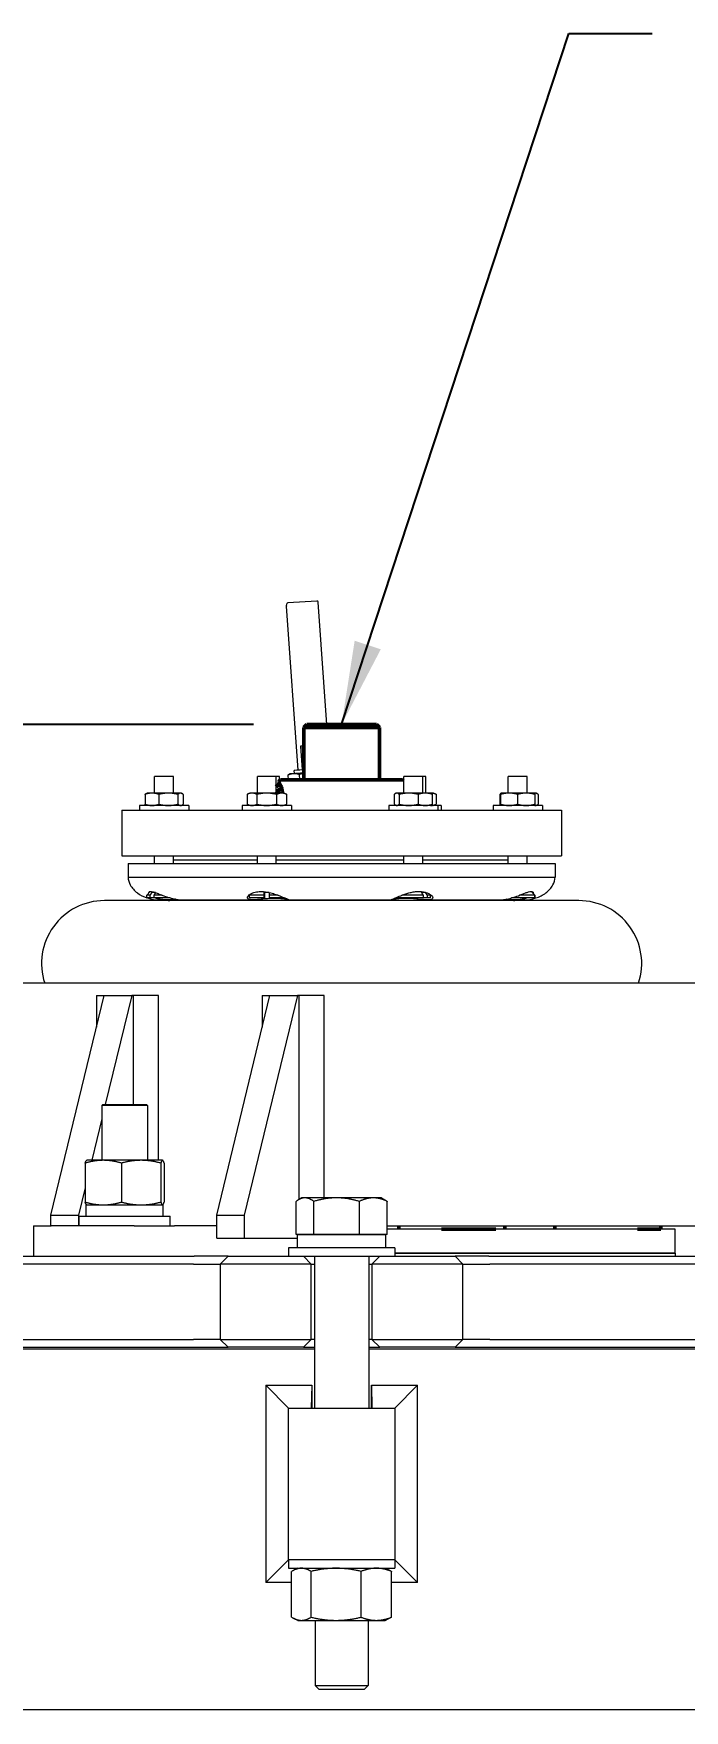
# Model space of a CAD drawing. Header units: inches. Extents: x 17 to 469, y 7 to 301.
# Drawn here: x 354.97 to 365.7, y 116.49 to 144.13 of the extents above; entities that cross this region are included whole.
import ezdxf

# ---------------------------------------------------------------- set-up
doc = ezdxf.new("R2010")
doc.units = ezdxf.units.IN
doc.header["$LTSCALE"] = 14
doc.header["$MEASUREMENT"] = 0
for name, color, linetype, lineweight in [('Dimension (ANSI)', 7, 'Continuous', 25), ('Symbol', 7, 'Continuous', 25), ('Visible (ANSI)', 7, 'Continuous', 50)]:
    doc.layers.add(name, color=color, linetype=linetype, lineweight=lineweight)
doc.styles.add('MEMCOR Medium', font='arial.ttf')
doc.styles.add('Standard D-E', font='arial.ttf')
doc.dimstyles.new('Default (ANSI)', dxfattribs={"dimscale": 14, "dimtxt": 0.15, "dimasz": 0.098425, "dimexe": 0.125, "dimexo": 0.0625, "dimgap": 0.031496, "dimtad": 0, "dimtih": 1, "dimtoh": 1, "dimdec": 4, "dimrnd": 1e-08, "dimzin": 3, "dimdsep": 46, "dimlunit": 5, "dimtxsty": 'MEMCOR Medium', "dimcen": 0.09, "dimdle": 0.393701, "dimclrd": 256, "dimclre": 256, "dimclrt": 256, "dimadec": 0, "dimazin": 1, "dimtfac": 0.8, "dimtofl": 0, "dimtmove": 0, "dimatfit": 3, "dimfxl": 1, "dimfrac": 1, "dimtolj": 1, "dimtzin": 4, "dimlwd": -1, "dimlwe": -1, "dimarcsym": 0})
doc.dimstyles.new('Default D-E$7', dxfattribs={"dimscale": 14, "dimtxt": 0.15, "dimasz": 0.098425, "dimexe": 0.125, "dimexo": 0.0625, "dimgap": 0.031496, "dimtad": 0, "dimtih": 1, "dimtoh": 1, "dimrnd": 1e-08, "dimzin": 4, "dimdsep": 46, "dimtxsty": 'Standard D-E', "dimcen": 0.09, "dimdle": 0.393701, "dimclrd": 256, "dimclre": 256, "dimclrt": 256, "dimadec": 0, "dimazin": 1, "dimtfac": 1, "dimtofl": 0, "dimtmove": 0, "dimatfit": 3, "dimfxl": 1, "dimtolj": 1, "dimtzin": 4, "dimlwd": -1, "dimlwe": -1, "dimarcsym": 0})

# ---------------------------------------------------------------- blocks, each defined once
blk = doc.blocks.new('*D28')
at = {"layer": 'Defpoints', "color": 0, "transparency": 16777216}
for p in [(299.754, 132.744), (359.476, 132.744), (339.816, 40.229)]:
    blk.add_point(p, dxfattribs=at)
at = {"layer": 'Dimension (ANSI)', "transparency": 16777216}
for p, q in [((358.601, 132.744), (298.004, 132.744)), ((299.754, 131.366), (299.754, 93.646)), ((299.754, 41.607), (299.754, 79.328)), ((338.941, 40.229), (298.004, 40.229))]:
    blk.add_line(p, q, dxfattribs=at)
for points in [[(299.524, 131.366), (299.983, 131.366), (299.754, 132.744)], [(299.524, 41.607), (299.983, 41.607), (299.754, 40.229)]]:
    blk.add_solid(points, dxfattribs=at)
at = {"layer": 'Dimension (ANSI)', "transparency": 16777216, "char_height": 2.1, "attachment_point": 5, "style": 'MEMCOR Medium'}
for s, insert in [('\\A1; \\fArial|b0|i0;\\H2.1000;92{\\H0.8x;\\S1#2;} in', (299.754, 88.633)), ('\\A1;[2349.9 mm]{\\P\\fArial|b0|i0;\\H2.1000;SHIPPING HEIGHT\\P\\fArial|b0|i0;\\H2.1000;REF.}', (299.754, 81.474))]:
    blk.add_mtext(s, dxfattribs=dict(at, insert=insert))

msp = doc.modelspace()

# ---------------------------------------------------------------- linework, layer by layer
at = {"layer": 'Visible (ANSI)', "linetype": 'Continuous', "lineweight": 18}
for p, q in [((359.333743, 131.991649), (359.141896, 134.695607)), ((359.142076, 134.700194), (359.146624, 134.730395)), ((359.64197, 134.778572), (359.165938, 134.748123)), ((359.807085, 132.744368), (359.664131, 134.759212)), ((359.399215, 132.390382), (359.375494, 132.388556)), ((359.375494, 132.388556), (359.400622, 131.995975)), ((359.425631, 132.392072), (359.399215, 132.390382)), ((359.399215, 132.390382), (359.424363, 131.997506)), ((357.281616, 131.884368), (356.969116, 131.884368)), ((356.969116, 131.612369), (356.969116, 131.884368)), ((357.281616, 131.612369), (357.281616, 131.884368)), ((358.974125, 131.884368), (358.661625, 131.884368)), ((358.661625, 131.612369), (358.661625, 131.884368)), ((358.974125, 131.612369), (358.974125, 131.884368)), ((359.024998, 131.884368), (358.974125, 131.884368)), ((359.024998, 131.820157), (359.024998, 131.884368)), ((359.164297, 131.907616), (359.169306, 131.829369)), ((359.201733, 131.928854), (359.177211, 131.91545)), ((359.274609, 131.933662), (359.269479, 131.987411)), ((359.348388, 131.919602), (359.354164, 131.829369)), ((361.388765, 131.884368), (361.076265, 131.884368)), ((361.076265, 131.612369), (361.076265, 131.884368)), ((361.388765, 131.612369), (361.388765, 131.884368)), ((361.439638, 131.884368), (361.388765, 131.884368)), ((361.439638, 131.612369), (361.439638, 131.884368)), ((363.111074, 131.884368), (362.798574, 131.884368)), ((362.798574, 131.612369), (362.798574, 131.884368)), ((363.111074, 131.612369), (363.111074, 131.884368)), ((356.810672, 131.592062), (356.810672, 131.429676)), ((356.843866, 131.612369), (356.833242, 131.607414)), ((356.924586, 131.612369), (356.843866, 131.612369)), ((357.195848, 131.612369), (356.924586, 131.612369)), ((357.038501, 131.592062), (357.038501, 131.429676)), ((357.396628, 131.612369), (357.195848, 131.612369)), ((357.353196, 131.592062), (357.353196, 131.429676)), ((357.406866, 131.612369), (357.396628, 131.612369)), ((357.406866, 131.612369), (357.417491, 131.607414)), ((357.440061, 131.592062), (357.440061, 131.429676)), ((358.492839, 131.592062), (358.492839, 131.429676)), ((358.536375, 131.612369), (358.494444, 131.592816)), ((358.57287, 131.612369), (358.536375, 131.612369)), ((358.815418, 131.612369), (358.57287, 131.612369)), ((358.6529, 131.592062), (358.6529, 131.429676)), ((359.060423, 131.612369), (358.815418, 131.612369)), ((358.977936, 131.592062), (358.977936, 131.429676)), ((359.099375, 131.612369), (359.060423, 131.612369)), ((359.099375, 131.612369), (359.141306, 131.592816)), ((359.142911, 131.592062), (359.142911, 131.429676)), ((360.919289, 131.592062), (360.919289, 131.429676)), ((360.951015, 131.612369), (360.941754, 131.60805)), ((360.959982, 131.612369), (360.951015, 131.612369)), ((361.157288, 131.612369), (360.959982, 131.612369)), ((361.000674, 131.592062), (361.000674, 131.429676)), ((361.429821, 131.612369), (361.157288, 131.612369)), ((361.313901, 131.592062), (361.313901, 131.429676)), ((361.514015, 131.612369), (361.429821, 131.612369)), ((361.514015, 131.612369), (361.523277, 131.60805)), ((361.525937, 131.612369), (361.514015, 131.612369)), ((361.564888, 131.612369), (361.525937, 131.612369)), ((361.545742, 131.592062), (361.545742, 131.429676)), ((361.564888, 131.612369), (361.606819, 131.592816)), ((361.608424, 131.592062), (361.608424, 131.429676)), ((362.661202, 131.592062), (362.661202, 131.429676)), ((362.671917, 131.592062), (362.671917, 131.429676)), ((362.673324, 131.612369), (362.673314, 131.612364)), ((362.811952, 131.612369), (362.673324, 131.612369)), ((363.093442, 131.612369), (362.811952, 131.612369)), ((362.951988, 131.592062), (362.951988, 131.429676)), ((363.236314, 131.612369), (363.093442, 131.612369)), ((363.234895, 131.592062), (363.234895, 131.429676)), ((363.236324, 131.612369), (363.236314, 131.612369)), ((363.236324, 131.612369), (363.236335, 131.612364)), ((363.247159, 131.612369), (363.236324, 131.612369)), ((363.237732, 131.592062), (363.237732, 131.429676)), ((363.257397, 131.612369), (363.247159, 131.612369)), ((363.257397, 131.612369), (363.268021, 131.607414)), ((363.290591, 131.592062), (363.290591, 131.429676)), ((356.425631, 131.329369), (363.675631, 131.329369)), ((356.425631, 131.329369), (356.425631, 130.579369)), ((357.531366, 131.409369), (356.719366, 131.409369)), ((356.719366, 131.409369), (356.719366, 131.329369)), ((356.843866, 131.409369), (356.833242, 131.414323)), ((357.406866, 131.409369), (357.417491, 131.414323)), ((357.531366, 131.409369), (357.531366, 131.329369)), ((359.223875, 131.409369), (358.411875, 131.409369)), ((358.411875, 131.409369), (358.411875, 131.329369)), ((358.536375, 131.409369), (358.494444, 131.428921)), ((359.099375, 131.409369), (359.141306, 131.428921)), ((359.223875, 131.409369), (359.223875, 131.329369)), ((361.638515, 131.409369), (360.826515, 131.409369)), ((360.826515, 131.409369), (360.826515, 131.329369)), ((360.951015, 131.409369), (360.941754, 131.413687)), ((361.514015, 131.409369), (361.523277, 131.413687)), ((361.564888, 131.409369), (361.606819, 131.428921)), ((361.638515, 131.409369), (361.638515, 131.329369)), ((361.689388, 131.409369), (361.638515, 131.409369)), ((361.689388, 131.409369), (361.689388, 131.329369)), ((363.360824, 131.409369), (362.548824, 131.409369)), ((362.548824, 131.409369), (362.548824, 131.329369)), ((362.673324, 131.409369), (362.673314, 131.409374)), ((363.236324, 131.409369), (363.236335, 131.409374)), ((363.257397, 131.409369), (363.268021, 131.414323)), ((363.360824, 131.409369), (363.360824, 131.329369)), ((363.675631, 131.329369), (363.675631, 130.579369)), ((356.425631, 130.579369), (363.675631, 130.579369)), ((356.530631, 130.454368), (363.570631, 130.454368)), ((356.530631, 130.454368), (356.530631, 130.226171)), ((356.969116, 130.454368), (356.969116, 130.579369)), ((357.281616, 130.454368), (357.281616, 130.579369)), ((357.281616, 130.51519), (358.661625, 130.51519)), ((358.661625, 130.454368), (358.661625, 130.579369)), ((358.974125, 130.454368), (358.974125, 130.579369)), ((358.974125, 130.51519), (361.076265, 130.51519)), ((361.076265, 130.454368), (361.076265, 130.579369)), ((361.388765, 130.454368), (361.388765, 130.579369)), ((361.388765, 130.51519), (362.798574, 130.51519)), ((362.798574, 130.454368), (362.798574, 130.579369)), ((363.111074, 130.454368), (363.111074, 130.579369)), ((363.570631, 130.454368), (363.570631, 130.226171)), ((356.530631, 130.226171), (363.570631, 130.226171)), ((356.896578, 129.991923), (356.841366, 129.928409)), ((356.895592, 129.928409), (356.841366, 129.928409)), ((356.841366, 129.884368), (356.841366, 129.928409)), ((356.895592, 129.884368), (356.895592, 129.928409)), ((356.980471, 129.972368), (356.923199, 129.972368)), ((356.954469, 129.928409), (356.954469, 129.884368)), ((357.094201, 129.928409), (356.954469, 129.928409)), ((358.553345, 129.950807), (358.533875, 129.928409)), ((358.773425, 129.928409), (358.533875, 129.928409)), ((358.533875, 129.884368), (358.533875, 129.928409)), ((358.773425, 129.884368), (358.773425, 129.928409)), ((358.85776, 129.972368), (358.773763, 129.972368)), ((358.778327, 129.928409), (358.778327, 129.884368)), ((358.857422, 129.928409), (358.857422, 129.884368)), ((359.004685, 129.928409), (358.857422, 129.928409)), ((359.101875, 129.884368), (359.101875, 129.889768)), ((360.948515, 129.884368), (360.948515, 129.890987)), ((361.399428, 129.928409), (361.041704, 129.928409)), ((361.432212, 129.972368), (361.372299, 129.972368)), ((361.399428, 129.884368), (361.399428, 129.928409)), ((361.459341, 129.928409), (361.459341, 129.884368)), ((361.516515, 129.928409), (361.459341, 129.928409)), ((361.498542, 129.949085), (361.516515, 129.928409)), ((361.516515, 129.884368), (361.516515, 129.928409)), ((363.235324, 129.928409), (362.980831, 129.928409)), ((363.183721, 129.991797), (363.200611, 129.972368)), ((363.200611, 129.972368), (363.19662, 129.972368)), ((363.235324, 129.884368), (363.235324, 129.928409)), ((363.236057, 129.928409), (363.236057, 129.884368)), ((363.960631, 129.841001), (356.140631, 129.841001)), ((356.895592, 129.884368), (356.841366, 129.884368)), ((356.954469, 129.884368), (356.895592, 129.884368)), ((357.225561, 129.884368), (356.954469, 129.884368)), ((357.055431, 129.854368), (357.170833, 129.854368)), ((357.170833, 129.854368), (357.185642, 129.854368)), ((357.407097, 129.854368), (358.596537, 129.854368)), ((358.773425, 129.884368), (358.533875, 129.884368)), ((358.778327, 129.884368), (358.773425, 129.884368)), ((359.101875, 129.884368), (358.857422, 129.884368)), ((359.177099, 129.854368), (360.87403, 129.854368)), ((361.399428, 129.884368), (360.948515, 129.884368)), ((361.459341, 129.884368), (361.399428, 129.884368)), ((361.458804, 129.854368), (362.669187, 129.854368)), ((361.516515, 129.884368), (361.459341, 129.884368)), ((363.235324, 129.884368), (362.849061, 129.884368)), ((362.915621, 129.854368), (363.045831, 129.854368)), ((363.236057, 129.884368), (363.235324, 129.884368)), ((372.356837, 128.479368), (353.517066, 128.479368)), ((355.260039, 124.659368), (356.136831, 128.279368)), ((356.009471, 128.279368), (356.136831, 128.279368)), ((356.009471, 128.279368), (356.009471, 127.753538)), ((356.136831, 128.279368), (356.592064, 128.279368)), ((356.592064, 128.279368), (356.15609, 126.479368)), ((356.619981, 128.279368), (356.592064, 128.279368)), ((357.033746, 128.279368), (356.619981, 128.279368)), ((356.619981, 126.479368), (356.619981, 128.279368)), ((357.033746, 125.561368), (357.033746, 128.279368)), ((357.99144, 124.659368), (358.868232, 128.279368)), ((359.323466, 128.279368), (358.446674, 124.659368)), ((358.740872, 128.279368), (358.868232, 128.279368)), ((358.740872, 128.279368), (358.740872, 127.753538)), ((358.868232, 128.279368), (359.323466, 128.279368)), ((359.351383, 128.279368), (359.323466, 128.279368)), ((359.765148, 128.279368), (359.351383, 128.279368)), ((359.351383, 124.918027), (359.351383, 128.279368)), ((359.765148, 124.942997), (359.765148, 128.279368)), ((356.112356, 126.479368), (356.099856, 126.466868)), ((356.849856, 126.466868), (356.099856, 126.466868)), ((356.099856, 126.466868), (356.099856, 125.561368)), ((356.112356, 126.479368), (356.837356, 126.479368)), ((356.837356, 126.479368), (356.849856, 126.466868)), ((356.849856, 126.466868), (356.849856, 125.561368)), ((356.099856, 126.247193), (355.933744, 125.561368)), ((355.824493, 125.516282), (355.824493, 124.872454)), ((355.849856, 125.561368), (355.848081, 125.560541)), ((356.122542, 125.561368), (355.849856, 125.561368)), ((356.745772, 125.561368), (356.122542, 125.561368)), ((356.420591, 125.516282), (356.420591, 124.872454)), ((357.098086, 125.561368), (356.745772, 125.561368)), ((357.070954, 125.516282), (357.070954, 124.872454)), ((357.099856, 125.561368), (357.098086, 125.561368)), ((357.099856, 125.561368), (357.10163, 125.560541)), ((357.125219, 125.516282), (357.125219, 124.872454)), ((355.824493, 125.110305), (355.715272, 124.659368)), ((359.394631, 124.942997), (359.339483, 124.911157)), ((359.445503, 124.942997), (359.394631, 124.942997)), ((359.967423, 124.942997), (359.445503, 124.942997)), ((360.572551, 124.942997), (359.967423, 124.942997)), ((360.706631, 124.942997), (360.572551, 124.942997)), ((360.706631, 124.942997), (360.76178, 124.911157)), ((355.260039, 124.659368), (355.715272, 124.659368)), ((355.260039, 124.479368), (355.260039, 124.659368)), ((355.715272, 124.659368), (355.715272, 124.479368)), ((355.724856, 124.639368), (357.224856, 124.639368)), ((355.724856, 124.479368), (355.724856, 124.639368)), ((355.842356, 124.827368), (357.107356, 124.827368)), ((355.842356, 124.639368), (355.842356, 124.827368)), ((355.849856, 124.827368), (355.848081, 124.828195)), ((357.099856, 124.827368), (357.10163, 124.828195)), ((357.107356, 124.639368), (357.107356, 124.827368)), ((357.224856, 124.479368), (357.224856, 124.639368)), ((357.99144, 124.659368), (358.446674, 124.659368)), ((357.99144, 124.279368), (357.99144, 124.659368)), ((358.446674, 124.659368), (358.446674, 124.279368)), ((359.299266, 124.338997), (359.299266, 124.884405)), ((359.59174, 124.338997), (359.59174, 124.884405)), ((360.343106, 124.338997), (360.343106, 124.884405)), ((360.801997, 124.338997), (360.801997, 124.884405)), ((354.972587, 124.479368), (355.265797, 124.479368)), ((354.972587, 124.479368), (354.972587, 123.979368)), ((356.631498, 124.479368), (355.265797, 124.479368)), ((356.631498, 124.479368), (357.293522, 124.479368)), ((357.99144, 124.479368), (357.293522, 124.479368)), ((360.801997, 124.479368), (369.310456, 124.479368)), ((361.699588, 124.429368), (360.801997, 124.429368)), ((364.926805, 124.429368), (362.594828, 124.429368)), ((365.550631, 124.429368), (365.314059, 124.429368)), ((365.550631, 124.029368), (365.550631, 124.429368)), ((357.99144, 124.279368), (358.446674, 124.279368)), ((358.446674, 124.279368), (359.321131, 124.279368)), ((360.925631, 124.119993), (359.175631, 124.119993)), ((359.175631, 124.119993), (359.175631, 123.979368)), ((359.445503, 124.338997), (359.299266, 124.338997)), ((359.321131, 124.338993), (360.780131, 124.338993)), ((359.321131, 124.119993), (359.321131, 124.338993)), ((359.348126, 124.338993), (359.348127, 124.338997)), ((359.394631, 124.338997), (359.394631, 124.338993)), ((359.59174, 124.338997), (359.445503, 124.338997)), ((359.967423, 124.338997), (359.59174, 124.338997)), ((360.343106, 124.338997), (359.967423, 124.338997)), ((360.572551, 124.338997), (360.343106, 124.338997)), ((360.801997, 124.338997), (360.572551, 124.338997)), ((360.706631, 124.338997), (360.706631, 124.338993)), ((360.780131, 124.119993), (360.780131, 124.338993)), ((360.925631, 124.119993), (360.925631, 123.979368)), ((357.60745, 123.849368), (352.983788, 123.849368)), ((353.026518, 123.979368), (357.622222, 123.979368)), ((357.60745, 123.849368), (358.050631, 123.849368)), ((358.180631, 123.979368), (357.622222, 123.979368)), ((358.050631, 123.849368), (358.180631, 123.979368)), ((358.050631, 123.849368), (358.050631, 122.609368)), ((359.006906, 123.849368), (358.050631, 123.849368)), ((358.180631, 123.979368), (359.01259, 123.979368)), ((359.292693, 123.849368), (359.006906, 123.849368)), ((359.01259, 123.979368), (359.296821, 123.979368)), ((359.550631, 123.849368), (359.292693, 123.849368)), ((359.296821, 123.979368), (359.420631, 123.979368)), ((359.550631, 123.849368), (359.420631, 123.979368)), ((359.420631, 123.979368), (360.680631, 123.979368)), ((359.550631, 123.849368), (359.603131, 123.849368)), ((359.550631, 122.609368), (359.550631, 123.849368)), ((359.603131, 123.979368), (359.603131, 121.479368)), ((360.498131, 123.979368), (360.498131, 121.479368)), ((360.498131, 123.849368), (360.550631, 123.849368)), ((360.550631, 123.849368), (360.680631, 123.979368)), ((360.550631, 123.849368), (360.550631, 122.609368)), ((360.80857, 123.849368), (360.550631, 123.849368)), ((360.680631, 123.979368), (360.804442, 123.979368)), ((360.804442, 123.979368), (361.088673, 123.979368)), ((361.094357, 123.849368), (360.80857, 123.849368)), ((365.550631, 124.029368), (360.925631, 124.029368)), ((360.925631, 124.029368), (365.550631, 124.029368)), ((361.088673, 123.979368), (361.920631, 123.979368)), ((362.050631, 123.849368), (361.094357, 123.849368)), ((362.479041, 123.979368), (361.920631, 123.979368)), ((362.050631, 123.849368), (361.920631, 123.979368)), ((362.050631, 122.609368), (362.050631, 123.849368)), ((362.050631, 123.849368), (362.493813, 123.849368)), ((362.479041, 123.979368), (367.074745, 123.979368)), ((367.117475, 123.849368), (362.493813, 123.849368)), ((365.550631, 124.029368), (365.550631, 123.979368)), ((359.603131, 122.448118), (350.519662, 122.448118)), ((352.681076, 122.479368), (357.941968, 122.479368)), ((352.983788, 122.609368), (357.60745, 122.609368)), ((358.050631, 122.609368), (357.60745, 122.609368)), ((357.941968, 122.479368), (358.180631, 122.479368)), ((358.050631, 122.609368), (359.006906, 122.609368)), ((358.050631, 122.609368), (358.180631, 122.479368)), ((359.01259, 122.479368), (358.180631, 122.479368)), ((359.006906, 122.609368), (359.292693, 122.609368)), ((359.296821, 122.479368), (359.01259, 122.479368)), ((359.292693, 122.609368), (359.550631, 122.609368)), ((359.420631, 122.479368), (359.296821, 122.479368)), ((359.550631, 122.609368), (359.420631, 122.479368)), ((359.420631, 122.479368), (359.603131, 122.479368)), ((359.603131, 122.609368), (359.550631, 122.609368)), ((360.550631, 122.609368), (360.498131, 122.609368)), ((360.498131, 122.479368), (360.680631, 122.479368)), ((369.5816, 122.448118), (360.498131, 122.448118)), ((360.550631, 122.609368), (360.80857, 122.609368)), ((360.550631, 122.609368), (360.680631, 122.479368)), ((360.804442, 122.479368), (360.680631, 122.479368)), ((361.088673, 122.479368), (360.804442, 122.479368)), ((360.80857, 122.609368), (361.094357, 122.609368)), ((361.920631, 122.479368), (361.088673, 122.479368)), ((361.094357, 122.609368), (362.050631, 122.609368)), ((362.050631, 122.609368), (361.920631, 122.479368)), ((361.920631, 122.479368), (362.159295, 122.479368)), ((362.493813, 122.609368), (362.050631, 122.609368)), ((362.159295, 122.479368), (367.420186, 122.479368)), ((362.493813, 122.609368), (367.117475, 122.609368)), ((358.80084, 121.85416), (358.80084, 118.604576)), ((358.80084, 121.85416), (359.5592, 121.85416)), ((358.80084, 121.85416), (359.175631, 121.479368)), ((359.5592, 121.85416), (359.550631, 121.479368)), ((359.5592, 121.85416), (359.5592, 121.479368)), ((360.542063, 121.85416), (360.550631, 121.479368)), ((360.542063, 121.479368), (360.542063, 121.85416)), ((360.542063, 121.85416), (361.300423, 121.85416)), ((361.300423, 121.85416), (360.925631, 121.479368)), ((361.300423, 118.604576), (361.300423, 121.85416)), ((359.175631, 121.479368), (360.925631, 121.479368)), ((359.175631, 118.979368), (359.175631, 121.479368)), ((360.925631, 121.479368), (360.925631, 118.979368)), ((358.80084, 118.604576), (359.175631, 118.979368)), ((360.925631, 118.979368), (359.175631, 118.979368)), ((360.925631, 118.979368), (359.175631, 118.979368)), ((359.175631, 118.979368), (359.175631, 118.838743)), ((359.175631, 118.838743), (360.925631, 118.838743)), ((359.331631, 118.838743), (359.271187, 118.810557)), ((360.769631, 118.838743), (360.830076, 118.810557)), ((360.925631, 118.979368), (360.925631, 118.838743)), ((361.300423, 118.604576), (360.925631, 118.979368)), ((359.227108, 118.604576), (358.80084, 118.604576)), ((359.227108, 118.03161), (359.227108, 118.786876)), ((359.54767, 118.03161), (359.54767, 118.786876)), ((360.371194, 118.03161), (360.371194, 118.786876)), ((360.874155, 118.03161), (360.874155, 118.786876)), ((361.300423, 118.604576), (360.874155, 118.604576)), ((359.331631, 117.979743), (359.271187, 118.007929)), ((360.769631, 117.979743), (360.830076, 118.007929)), ((359.331631, 117.979743), (359.387389, 117.979743)), ((359.387389, 117.979743), (359.959432, 117.979743)), ((359.613131, 117.979743), (359.613131, 116.905108)), ((359.959432, 117.979743), (360.622675, 117.979743)), ((360.488131, 117.979743), (360.488131, 116.905108)), ((360.622675, 117.979743), (360.769631, 117.979743)), ((359.613131, 116.905108), (360.488131, 116.905108)), ((359.681293, 116.838993), (359.613131, 116.905108)), ((360.41997, 116.838993), (360.488131, 116.905108)), ((360.41997, 116.838993), (359.681293, 116.838993)), ((338.5518, 116.510618), (373.450373, 116.510618))]:
    msp.add_line(p, q, dxfattribs=at)
at = {"layer": 'Visible (ANSI)'}
for p, q in [((359.475631, 132.744368), (359.425631, 132.694368)), ((360.675631, 132.694368), (359.425631, 132.694368)), ((359.425631, 131.829369), (359.425631, 132.694368)), ((359.475631, 132.744368), (360.625631, 132.744368)), ((360.625631, 132.744368), (360.675631, 132.694368)), ((360.675631, 131.829369), (360.675631, 132.694368)), ((361.056881, 131.829369), (359.044381, 131.829369)), ((359.019381, 131.761662), (359.019381, 131.804369)), ((360.993378, 124.429368), (360.993378, 124.479368)), ((361.699588, 124.429368), (362.594828, 124.429368)), ((362.743378, 124.429368), (362.743378, 124.479368)), ((363.564059, 124.429368), (363.564059, 124.479368)), ((364.926805, 124.429368), (365.314059, 124.429368)), ((365.314059, 124.429368), (365.314059, 124.479368))]:
    msp.add_line(p, q, dxfattribs=at)
at = {"layer": 'Visible (ANSI)', "linetype": 'Continuous', "lineweight": 18}
for centre, radius, start, end in [((359.162723, 134.697085), 0.02088, 171.4359098, 184.0583682), ((359.167271, 134.727286), 0.02088, 93.6598701, 171.4359098), ((359.643303, 134.757735), 0.02088, 4.0583682, 93.6598701), ((356.819144, 130.241368), 0.288913, 183.0153263, 209.3417204), ((363.282119, 130.241368), 0.288913, 330.6582796, 356.9846737), ((356.932765, 130.305238), 0.419254, 209.3417204, 233.6149039), ((357.006956, 130.405923), 0.544322, 233.6149039, 252.289212), ((363.094307, 130.405923), 0.544322, 286.9731481, 306.3850961), ((363.168498, 130.305238), 0.419254, 306.3850961, 330.6582796), ((356.140631, 128.804368), 1.036632, 90, 198.2712162), ((357.055431, 130.564746), 0.710378, 253.2893255, 270), ((357.167007, 130.259055), 0.418848, 273.528454, 289.10183), ((362.934256, 130.259055), 0.418848, 252.011788, 266.471546), ((363.045831, 130.564746), 0.710378, 270, 286.9731481), ((363.960631, 128.804368), 1.036632, 341.7287838, 90)]:
    msp.add_arc(centre, radius, start, end, dxfattribs=at)
at = {"layer": 'Visible (ANSI)'}
for centre, start, end in [((359.044381, 131.804369), 90, 180), ((361.056881, 131.804369), 39.1630349, 90)]:
    msp.add_arc(centre, 0.025, start, end, dxfattribs=at)
at = {"layer": 'Visible (ANSI)', "linetype": 'Continuous', "lineweight": 18}
for centre, major_axis, start_param, end_param in [((359.690732, 131.960153), (-0.488999, -0.0313), 5.811414129, 6.281989851), ((359.690732, 131.960153), (0.488999, 0.0313), 2.14372812, 2.669822004), ((359.687275, 132.014153), (-0.417797, -0.026742), 5.38908261, 6.283202727)]:
    msp.add_ellipse(centre, major_axis=major_axis, ratio=0.00055745, start_param=start_param, end_param=end_param, dxfattribs=at)
at = {"layer": 'Visible (ANSI)'}
for centre, major_axis, start_param, end_param in [((359.072284, 131.579369), (0, 0.1875), 0.262870928, 0.66762012), ((359.066945, 131.579369), (0, 0.1775), 0.204512701, 0.666743615), ((359.066945, 131.579369), (0, -0.108253), 3.665191429, 4.402617562), ((359.066945, 131.579369), (0, 0.108253), 0.035926806, 0.523598776)]:
    msp.add_ellipse(centre, major_axis=major_axis, ratio=0.845579857, start_param=start_param, end_param=end_param, dxfattribs=at)
at = {"layer": 'Visible (ANSI)', "linetype": 'Continuous', "lineweight": 18}
for points, weights in [([(359.25514, 131.932396), (359.210938, 131.929519), (359.164297, 131.907616)], [1, 1.0562990584, 1.07162109099]), ([(359.164297, 131.907616), (359.170824, 131.911958), (359.177211, 131.91545)], [1.07162109099, 1.06838794082, 1.06333022529]), ([(359.348388, 131.919602), (359.299342, 131.935274), (359.25514, 131.932396)], [1.07162109099, 1.0562990584, 1]), ([(359.425631, 131.936571), (359.387881, 131.929667), (359.348388, 131.919602)], [1.05264137071, 1.06545229951, 1.07162109099]), ([(356.924586, 131.612369), (356.871718, 131.612369), (356.810672, 131.592062)], [1, 1.0379548493, 1]), ([(356.810672, 131.592062), (356.822559, 131.602433), (356.833242, 131.607414)], [1, 1.01903065952, 1.01897727532]), ([(357.038501, 131.592062), (356.977454, 131.612369), (356.924586, 131.612369)], [1, 1.0379548493, 1]), ([(357.195848, 131.612369), (357.122823, 131.612369), (357.038501, 131.592062)], [1, 1.0379548493, 1]), ([(357.353196, 131.592062), (357.268874, 131.612369), (357.195848, 131.612369)], [1, 1.0379548493, 1]), ([(357.396628, 131.612369), (357.376471, 131.612369), (357.353196, 131.592062)], [1, 1.0379548493, 1]), ([(357.440061, 131.592062), (357.416786, 131.612369), (357.396628, 131.612369)], [1, 1.0379548493, 1]), ([(358.57287, 131.612369), (358.535727, 131.612369), (358.492839, 131.592062)], [1, 1.0379548493, 1]), ([(358.6529, 131.592062), (358.610012, 131.612369), (358.57287, 131.612369)], [1, 1.0379548493, 1]), ([(358.815418, 131.612369), (358.739993, 131.612369), (358.6529, 131.592062)], [1, 1.0379548493, 1]), ([(358.977936, 131.592062), (358.890843, 131.612369), (358.815418, 131.612369)], [1, 1.0379548493, 1]), ([(359.060423, 131.612369), (359.022141, 131.612369), (358.977936, 131.592062)], [1, 1.0379548493, 1]), ([(359.142911, 131.592062), (359.098706, 131.612369), (359.060423, 131.612369)], [1, 1.0379548493, 1]), ([(359.141306, 131.592816), (359.142106, 131.592443), (359.142911, 131.592062)], [1.00134783282, 1.00068632708, 1]), ([(360.959982, 131.612369), (360.941096, 131.612369), (360.919289, 131.592062)], [1, 1.0379548493, 1]), ([(361.000674, 131.592062), (360.978867, 131.612369), (360.959982, 131.612369)], [1, 1.0379548493, 1]), ([(361.157288, 131.612369), (361.084603, 131.612369), (361.000674, 131.592062)], [1, 1.0379548493, 1]), ([(361.313901, 131.592062), (361.229972, 131.612369), (361.157288, 131.612369)], [1, 1.0379548493, 1]), ([(361.429821, 131.612369), (361.376022, 131.612369), (361.313901, 131.592062)], [1, 1.0379548493, 1]), ([(361.545742, 131.592062), (361.48362, 131.612369), (361.429821, 131.612369)], [1, 1.0379548493, 1]), ([(361.525937, 131.612369), (361.520407, 131.612369), (361.51486, 131.611975)], [1, 1.00531032451, 1.00913469679]), ([(361.523277, 131.60805), (361.533884, 131.603104), (361.545742, 131.592062)], [1.01888705873, 1.02028697131, 1]), ([(361.608424, 131.592062), (361.564219, 131.612369), (361.525937, 131.612369)], [1, 1.0379548493, 1]), ([(361.606819, 131.592816), (361.60762, 131.592443), (361.608424, 131.592062)], [1.00134783282, 1.00068632708, 1]), ([(362.661202, 131.592062), (362.666903, 131.597036), (362.672278, 131.600742)], [1, 1.0090383393, 1.01377200719]), ([(362.672052, 131.595539), (362.66669, 131.593887), (362.661202, 131.592062)], [1.00602302446, 1.00329810217, 1]), ([(362.671917, 131.592062), (362.672665, 131.612061), (362.673314, 131.612364)], [1, 1.03735902917, 1.00117293374]), ([(362.811952, 131.612369), (362.746962, 131.612369), (362.671917, 131.592062)], [1, 1.0379548493, 1]), ([(362.951988, 131.592062), (362.876943, 131.612369), (362.811952, 131.612369)], [1, 1.0379548493, 1]), ([(363.093442, 131.612369), (363.027793, 131.612369), (362.951988, 131.592062)], [1, 1.0379548493, 1]), ([(363.234895, 131.592062), (363.15909, 131.612369), (363.093442, 131.612369)], [1, 1.0379548493, 1]), ([(363.236314, 131.612369), (363.235655, 131.612369), (363.234895, 131.592062)], [1, 1.0379548493, 1]), ([(363.237732, 131.592062), (363.236972, 131.612369), (363.236314, 131.612369)], [1, 1.0379548493, 1]), ([(363.247159, 131.612369), (363.241933, 131.612369), (363.236656, 131.611096)], [1, 1.00957055719, 1.01431456038]), ([(363.290591, 131.592062), (363.267316, 131.612369), (363.247159, 131.612369)], [1, 1.0379548493, 1]), ([(356.810672, 131.429676), (356.871718, 131.409369), (356.924586, 131.409369)], [1, 1.0379548493, 1]), ([(356.833242, 131.414323), (356.822559, 131.419305), (356.810672, 131.429676)], [1.01897727532, 1.01903065952, 1]), ([(356.924586, 131.409369), (356.977454, 131.409369), (357.038501, 131.429676)], [1, 1.0379548493, 1]), ([(357.038501, 131.429676), (357.122823, 131.409369), (357.195848, 131.409369)], [1, 1.0379548493, 1]), ([(357.195848, 131.409369), (357.268874, 131.409369), (357.353196, 131.429676)], [1, 1.0379548493, 1]), ([(357.353196, 131.429676), (357.376471, 131.409369), (357.396628, 131.409369)], [1, 1.0379548493, 1]), ([(357.396628, 131.409369), (357.416786, 131.409369), (357.440061, 131.429676)], [1, 1.0379548493, 1]), ([(358.492839, 131.429676), (358.535727, 131.409369), (358.57287, 131.409369)], [1, 1.0379548493, 1]), ([(358.57287, 131.409369), (358.610012, 131.409369), (358.6529, 131.429676)], [1, 1.0379548493, 1]), ([(358.6529, 131.429676), (358.739993, 131.409369), (358.815418, 131.409369)], [1, 1.0379548493, 1]), ([(358.815418, 131.409369), (358.890843, 131.409369), (358.977936, 131.429676)], [1, 1.0379548493, 1]), ([(358.977936, 131.429676), (359.022141, 131.409369), (359.060423, 131.409369)], [1, 1.0379548493, 1]), ([(359.060423, 131.409369), (359.098706, 131.409369), (359.142911, 131.429676)], [1, 1.0379548493, 1]), ([(359.142911, 131.429676), (359.142106, 131.429295), (359.141306, 131.428921)], [1, 1.00068632708, 1.00134783282]), ([(360.919289, 131.429676), (360.941096, 131.409369), (360.959982, 131.409369)], [1, 1.0379548493, 1]), ([(360.959982, 131.409369), (360.978867, 131.409369), (361.000674, 131.429676)], [1, 1.0379548493, 1]), ([(361.000674, 131.429676), (361.084603, 131.409369), (361.157288, 131.409369)], [1, 1.0379548493, 1]), ([(361.157288, 131.409369), (361.229972, 131.409369), (361.313901, 131.429676)], [1, 1.0379548493, 1]), ([(361.313901, 131.429676), (361.376022, 131.409369), (361.429821, 131.409369)], [1, 1.0379548493, 1]), ([(361.429821, 131.409369), (361.48362, 131.409369), (361.545742, 131.429676)], [1, 1.0379548493, 1]), ([(361.51486, 131.409763), (361.520407, 131.409369), (361.525937, 131.409369)], [1.00913469679, 1.00531032451, 1]), ([(361.545742, 131.429676), (361.533884, 131.418634), (361.523277, 131.413687)], [1, 1.02028697131, 1.01888705873]), ([(361.525937, 131.409369), (361.564219, 131.409369), (361.608424, 131.429676)], [1, 1.0379548493, 1]), ([(361.608424, 131.429676), (361.60762, 131.429295), (361.606819, 131.428921)], [1, 1.00068632708, 1.00134783282]), ([(362.672278, 131.420995), (362.666903, 131.424701), (362.661202, 131.429676)], [1.01377200719, 1.0090383393, 1]), ([(362.661202, 131.429676), (362.66669, 131.42785), (362.672052, 131.426198)], [1, 1.00329810217, 1.00602302446]), ([(362.673314, 131.409374), (362.672665, 131.409676), (362.671917, 131.429676)], [1.00117293374, 1.03735902917, 1]), ([(362.671917, 131.429676), (362.746962, 131.409369), (362.811952, 131.409369)], [1, 1.0379548493, 1]), ([(362.811952, 131.409369), (362.876943, 131.409369), (362.951988, 131.429676)], [1, 1.0379548493, 1]), ([(362.951988, 131.429676), (363.027793, 131.409369), (363.093442, 131.409369)], [1, 1.0379548493, 1]), ([(363.093442, 131.409369), (363.15909, 131.409369), (363.234895, 131.429676)], [1, 1.0379548493, 1]), ([(363.234895, 131.429676), (363.235655, 131.409369), (363.236314, 131.409369)], [1, 1.0379548493, 1]), ([(363.236314, 131.409369), (363.236972, 131.409369), (363.237732, 131.429676)], [1, 1.0379548493, 1]), ([(363.236656, 131.410642), (363.241933, 131.409369), (363.247159, 131.409369)], [1.01431456038, 1.00957055719, 1]), ([(363.247159, 131.409369), (363.267316, 131.409369), (363.290591, 131.429676)], [1, 1.0379548493, 1]), ([(356.895592, 129.928409), (356.910392, 129.952015), (356.923199, 129.972368)], [1, 1.00267954782, 1]), ([(356.981777, 129.971894), (356.969097, 129.951742), (356.954469, 129.928409)], [1.00006147459, 1.00264844961, 1]), ([(358.773425, 129.928409), (358.773606, 129.952015), (358.773763, 129.972368)], [1, 1.00267954782, 1]), ([(358.77799, 129.972368), (358.778146, 129.952015), (358.778327, 129.928409)], [1, 1.00267954782, 1]), ([(358.85776, 129.972368), (358.857603, 129.952015), (358.857422, 129.928409)], [1, 1.00267954782, 1]), ([(361.399428, 129.928409), (361.384885, 129.952015), (361.372299, 129.972368)], [1, 1.00267954782, 1]), ([(361.432212, 129.972368), (361.444798, 129.952015), (361.459341, 129.928409)], [1, 1.00267954782, 1]), ([(363.235324, 129.928409), (363.214576, 129.952015), (363.19662, 129.972368)], [1, 1.00267954782, 1]), ([(363.197353, 129.972368), (363.215309, 129.952015), (363.236057, 129.928409)], [1, 1.00267954782, 1]), ([(356.122542, 125.561368), (355.984217, 125.561368), (355.824493, 125.516282)], [1, 1.0379548493, 1]), ([(355.824493, 125.516282), (355.837117, 125.555428), (355.848081, 125.560541)], [1, 1.03279035227, 1.0089235331]), ([(356.420591, 125.516282), (356.260867, 125.561368), (356.122542, 125.561368)], [1, 1.0379548493, 1]), ([(356.745772, 125.561368), (356.594855, 125.561368), (356.420591, 125.516282)], [1, 1.0379548493, 1]), ([(357.070954, 125.516282), (356.89669, 125.561368), (356.745772, 125.561368)], [1, 1.0379548493, 1]), ([(357.098086, 125.561368), (357.085494, 125.561368), (357.070954, 125.516282)], [1, 1.0379548493, 1]), ([(357.125219, 125.516282), (357.110679, 125.561368), (357.098086, 125.561368)], [1, 1.0379548493, 1]), ([(359.445503, 124.942997), (359.377634, 124.942997), (359.299266, 124.884405)], [1, 1.0379548493, 1]), ([(359.59174, 124.884405), (359.513372, 124.942997), (359.445503, 124.942997)], [1, 1.0379548493, 1]), ([(359.967423, 124.942997), (359.793068, 124.942997), (359.59174, 124.884405)], [1, 1.0379548493, 1]), ([(360.343106, 124.884405), (360.141778, 124.942997), (359.967423, 124.942997)], [1, 1.0379548493, 1]), ([(360.572551, 124.942997), (360.466065, 124.942997), (360.343106, 124.884405)], [1, 1.0379548493, 1]), ([(360.801997, 124.884405), (360.679037, 124.942997), (360.572551, 124.942997)], [1, 1.0379548493, 1]), ([(355.848081, 124.828195), (355.837117, 124.833308), (355.824493, 124.872454)], [1.0089235331, 1.03279035227, 1]), ([(355.824493, 124.872454), (355.984217, 124.827368), (356.122542, 124.827368)], [1, 1.0379548493, 1]), ([(356.122542, 124.827368), (356.260867, 124.827368), (356.420591, 124.872454)], [1, 1.0379548493, 1]), ([(356.420591, 124.872454), (356.594855, 124.827368), (356.745772, 124.827368)], [1, 1.0379548493, 1]), ([(356.745772, 124.827368), (356.89669, 124.827368), (357.070954, 124.872454)], [1, 1.0379548493, 1]), ([(357.070954, 124.872454), (357.085494, 124.827368), (357.098086, 124.827368)], [1, 1.0379548493, 1]), ([(357.098086, 124.827368), (357.110679, 124.827368), (357.125219, 124.872454)], [1, 1.0379548493, 1]), ([(360.76178, 124.911157), (360.781254, 124.899914), (360.801997, 124.884405)], [1.01451336305, 1.00977327381, 1]), ([(359.387389, 118.838743), (359.313002, 118.838743), (359.227108, 118.786876)], [1, 1.0379548493, 1]), ([(359.54767, 118.786876), (359.461776, 118.838743), (359.387389, 118.838743)], [1, 1.0379548493, 1]), ([(359.959432, 118.838743), (359.768333, 118.838743), (359.54767, 118.786876)], [1, 1.0379548493, 1]), ([(360.371194, 118.786876), (360.150531, 118.838743), (359.959432, 118.838743)], [1, 1.0379548493, 1]), ([(360.622675, 118.838743), (360.505962, 118.838743), (360.371194, 118.786876)], [1, 1.0379548493, 1]), ([(360.874155, 118.786876), (360.739387, 118.838743), (360.622675, 118.838743)], [1, 1.0379548493, 1]), ([(360.830076, 118.810557), (360.85142, 118.800604), (360.874155, 118.786876)], [1.01451336305, 1.00977327381, 1]), ([(359.227108, 118.03161), (359.313002, 117.979743), (359.387389, 117.979743)], [1, 1.0379548493, 1]), ([(359.387389, 117.979743), (359.461776, 117.979743), (359.54767, 118.03161)], [1, 1.0379548493, 1]), ([(359.54767, 118.03161), (359.768333, 117.979743), (359.959432, 117.979743)], [1, 1.0379548493, 1]), ([(359.959432, 117.979743), (360.150531, 117.979743), (360.371194, 118.03161)], [1, 1.0379548493, 1]), ([(360.371194, 118.03161), (360.505962, 117.979743), (360.622675, 117.979743)], [1, 1.0379548493, 1]), ([(360.622675, 117.979743), (360.739387, 117.979743), (360.874155, 118.03161)], [1, 1.0379548493, 1]), ([(360.874155, 118.03161), (360.85142, 118.017882), (360.830076, 118.007929)], [1, 1.00977327381, 1.01451336305])]:
    msp.add_rational_spline(points, weights, degree=2, dxfattribs=at)
at = {"layer": 'Visible (ANSI)'}
for points, weights in [([(359.021177, 131.673119), (359.015357, 131.64078), (358.998536, 131.612369)], [1.19489831607, 1.31658606657, 1.27805963859]), ([(359.06725, 131.673119), (359.048296, 131.673119), (359.021177, 131.673119)], [1.28465775361, 1.27162587664, 1.19489831607])]:
    msp.add_rational_spline(points, weights, degree=2, dxfattribs=at)
msp.add_open_spline([(359.076253, 131.612355), (359.075353, 131.624349), (359.073986, 131.636182), (359.068808, 131.668773), (359.063972, 131.687788), (359.051722, 131.725872), (359.043387, 131.742592), (359.029991, 131.763061), (359.024997, 131.766869), (359.019582, 131.766869), (359.018752, 131.763064), (359.020006, 131.756342)], degree=3, knots=[-2.094877949, -2.094877949, -2.094877949, -2.094877949, -2.004394778, -2.004394778, -1.831028192, -1.831028192, -1.558042883, -1.558042883, -1.285057573, -1.285057573, -1.009395037, -1.009395037, -1.009395037, -1.009395037], dxfattribs=at)
at = {"layer": 'Visible (ANSI)', "linetype": 'Continuous', "lineweight": 18}
for points, knots in [([(356.872451, 129.967718), (356.871569, 129.973865), (356.872806, 129.979231), (356.880031, 129.988148), (356.886779, 129.991153), (356.905222, 129.992603), (356.916394, 129.991322), (356.947526, 129.984089), (356.968889, 129.976763), (356.993094, 129.967718)], [-0.8535301079, -0.8535301079, -0.8535301079, -0.8535301079, -0.6739316263, -0.6739316263, -0.4624536577, -0.4624536577, -0.2648034271, -0.2648034271, -0.0002117128, -0.0002117128, -0.0002117128, -0.0002117128]), ([(356.993094, 129.967718), (357.012938, 129.960303), (357.034685, 129.951637), (357.077951, 129.934628), (357.099251, 129.926343), (357.153534, 129.906405), (357.187672, 129.894853), (357.222138, 129.885311)], [-0.6769256708, -0.6769256708, -0.6769256708, -0.6769256708, -0.4606748166, -0.4606748166, -0.2728986872, -0.2728986872, -0.0000638683, -0.0000638683, -0.0000638683, -0.0000638683]), ([(358.499459, 129.885311), (358.49686, 129.895847), (358.502966, 129.908835), (358.530785, 129.938194), (358.55611, 129.954857), (358.588488, 129.967718)], [-0.6791885463, -0.6791885463, -0.6791885463, -0.6791885463, -0.3762374464, -0.3762374464, 0, 0, 0, 0]), ([(358.588488, 129.967718), (358.61132, 129.976788), (358.637873, 129.984129), (358.697483, 129.992509), (358.72997, 129.993244), (358.803984, 129.986852), (358.844852, 129.978535), (358.884937, 129.967718)], [-0.8534072618, -0.8534072618, -0.8534072618, -0.8534072618, -0.5884840509, -0.5884840509, -0.3164411296, -0.3164411296, 0, 0, 0, 0]), ([(358.884937, 129.967718), (358.912114, 129.960384), (358.938977, 129.951828), (358.988602, 129.934574), (359.01168, 129.92589), (359.062887, 129.905874), (359.090086, 129.894633), (359.112685, 129.885311)], [-0.6769017275, -0.6769017275, -0.6769017275, -0.6769017275, -0.4630145632, -0.4630145632, -0.2665479126, -0.2665479126, 0, 0, 0, 0]), ([(360.934993, 129.885311), (360.96008, 129.895865), (360.991164, 129.90888), (361.066825, 129.93824), (361.113459, 129.954875), (361.161028, 129.967718)], [-0.6792556919, -0.6792556919, -0.6792556919, -0.6792556919, -0.3757831363, -0.3757831363, -0.0000653418, -0.0000653418, -0.0000653418, -0.0000653418]), ([(361.161028, 129.967718), (361.183797, 129.973865), (361.206875, 129.979231), (361.257011, 129.988148), (361.283833, 129.991153), (361.334428, 129.992603), (361.357824, 129.991322), (361.409585, 129.984089), (361.436433, 129.976763), (361.459628, 129.967718)], [-0.8535301079, -0.8535301079, -0.8535301079, -0.8535301079, -0.6739316263, -0.6739316263, -0.4624536577, -0.4624536577, -0.2648034271, -0.2648034271, -0.0002117128, -0.0002117128, -0.0002117128, -0.0002117128]), ([(361.459628, 129.967718), (361.478646, 129.960303), (361.495309, 129.951637), (361.521092, 129.934628), (361.530991, 129.926343), (361.549032, 129.906405), (361.554421, 129.894853), (361.552669, 129.885311)], [-0.6769256708, -0.6769256708, -0.6769256708, -0.6769256708, -0.4606748166, -0.4606748166, -0.2728986872, -0.2728986872, -0.0000638683, -0.0000638683, -0.0000638683, -0.0000638683]), ([(362.85248, 129.885311), (362.890562, 129.895865), (362.92839, 129.90888), (363.007522, 129.93824), (363.048173, 129.954875), (363.083113, 129.967718)], [-0.6792556919, -0.6792556919, -0.6792556919, -0.6792556919, -0.3757831363, -0.3757831363, -0.0000653418, -0.0000653418, -0.0000653418, -0.0000653418]), ([(363.083113, 129.967718), (363.099837, 129.973865), (363.115281, 129.979231), (363.145624, 129.988148), (363.159819, 129.991153), (363.182553, 129.992603), (363.191196, 129.991322), (363.205784, 129.984089), (363.209662, 129.976763), (363.208948, 129.967718)], [-0.8535301079, -0.8535301079, -0.8535301079, -0.8535301079, -0.6739316263, -0.6739316263, -0.4624536577, -0.4624536577, -0.2648034271, -0.2648034271, -0.0002117128, -0.0002117128, -0.0002117128, -0.0002117128]), ([(357.170833, 129.854368), (357.164161, 129.854368), (357.157445, 129.854449), (357.119031, 129.855419), (357.087879, 129.858193), (357.027363, 129.868329), (356.999464, 129.875654), (356.975179, 129.884369)], [-0.5544741269, -0.5544741269, -0.5544741269, -0.5544741269, -0.5029201571, -0.5029201571, -0.2611375595, -0.2611375595, -0.0091248321, -0.0091248321, -0.0091248321, -0.0091248321]), ([(357.312241, 129.864247), (357.292561, 129.861854), (357.271696, 129.859557), (357.224741, 129.855728), (357.198155, 129.854368), (357.170833, 129.854368)], [-0.9471784362, -0.9471784362, -0.9471784362, -0.9471784362, -0.765579916, -0.765579916, -0.5544741269, -0.5544741269, -0.5544741269, -0.5544741269]), ([(357.185642, 129.854368), (357.199065, 129.854368), (357.212404, 129.854695), (357.250377, 129.856381), (357.274089, 129.858366), (357.296357, 129.860677)], [-2.352656407, -2.352656407, -2.352656407, -2.352656407, -2.2552571829, -2.2552571829, -2.0719108359, -2.0719108359, -2.0719108359, -2.0719108359]), ([(357.222138, 129.885311), (357.248208, 129.878094), (357.274132, 129.871759), (357.323183, 129.861952), (357.345775, 129.858514), (357.381434, 129.85503), (357.395067, 129.854368), (357.407097, 129.854368)], [-2.8715444606, -2.8715444606, -2.8715444606, -2.8715444606, -2.678099034, -2.678099034, -2.4912401766, -2.4912401766, -2.352656407, -2.352656407, -2.352656407, -2.352656407]), ([(358.596537, 129.854368), (358.591192, 129.854368), (358.585998, 129.85445), (358.557534, 129.855425), (358.53862, 129.858199), (358.509946, 129.868515), (358.501711, 129.876182), (358.499459, 129.885311)], [-0.5543775652, -0.5543775652, -0.5543775652, -0.5543775652, -0.5025520758, -0.5025520758, -0.2610341553, -0.2610341553, 0, 0, 0, 0]), ([(359.177099, 129.854368), (359.174366, 129.854368), (359.168047, 129.855507), (359.143051, 129.860243), (359.118847, 129.864989), (359.066458, 129.871957), (359.042407, 129.874412), (358.995141, 129.877228), (358.972565, 129.877889), (358.925497, 129.877811), (358.901034, 129.877064), (358.845373, 129.874048), (358.813956, 129.871462), (358.743143, 129.864832), (358.703792, 129.86058), (358.6417, 129.85568), (358.617914, 129.854368), (358.596537, 129.854368)], [-2.470544209, -2.470544209, -2.470544209, -2.470544209, -2.264844122, -2.264844122, -1.922940451, -1.922940451, -1.688304823, -1.688304823, -1.495611917, -1.495611917, -1.301742311, -1.301742311, -1.063056641, -1.063056641, -0.761670158, -0.761670158, -0.554377565, -0.554377565, -0.554377565, -0.554377565]), ([(359.112685, 129.885311), (359.133538, 129.876709), (359.150426, 129.869393), (359.172916, 129.859025), (359.178568, 129.855996), (359.178653, 129.85453), (359.178132, 129.854368), (359.177099, 129.854368)], [-3.0595435043, -3.0595435043, -3.0595435043, -3.0595435043, -2.7980869875, -2.7980869875, -2.548233905, -2.548233905, -2.470544209, -2.470544209, -2.470544209, -2.470544209]), ([(360.87403, 129.854368), (360.873183, 129.854368), (360.872592, 129.854449), (360.870736, 129.855419), (360.875102, 129.858193), (360.896151, 129.868515), (360.913292, 129.876182), (360.934993, 129.885311)], [-0.5544741269, -0.5544741269, -0.5544741269, -0.5544741269, -0.5029201571, -0.5029201571, -0.2611375595, -0.2611375595, -0.0000887065, -0.0000887065, -0.0000887065, -0.0000887065]), ([(361.458804, 129.854368), (361.448277, 129.854368), (361.437076, 129.854695), (361.39134, 129.856966), (361.353646, 129.860726), (361.279549, 129.868034), (361.243403, 129.871541), (361.185929, 129.87552), (361.164256, 129.876651), (361.125735, 129.877786), (361.108746, 129.87796), (361.074492, 129.8776), (361.057312, 129.877013), (361.017518, 129.874744), (360.995633, 129.8727), (360.941483, 129.866128), (360.914409, 129.861059), (360.885223, 129.855728), (360.877495, 129.854368), (360.87403, 129.854368)], [-2.352656407, -2.352656407, -2.352656407, -2.352656407, -2.255257183, -2.255257183, -1.974496331, -1.974496331, -1.718901157, -1.718901157, -1.561726283, -1.561726283, -1.43340495, -1.43340495, -1.295892433, -1.295892433, -1.101200593, -1.101200593, -0.765579916, -0.765579916, -0.554474127, -0.554474127, -0.554474127, -0.554474127]), ([(361.552669, 129.885311), (361.551343, 129.878094), (361.546267, 129.871759), (361.528099, 129.861952), (361.515507, 129.858514), (361.487398, 129.85503), (361.473783, 129.854368), (361.458804, 129.854368)], [-2.8715444606, -2.8715444606, -2.8715444606, -2.8715444606, -2.678099034, -2.678099034, -2.4912401766, -2.4912401766, -2.352656407, -2.352656407, -2.352656407, -2.352656407]), ([(362.669187, 129.854368), (362.673306, 129.854368), (362.677637, 129.854449), (362.703488, 129.855419), (362.728603, 129.858193), (362.787061, 129.868515), (362.819538, 129.876182), (362.85248, 129.885311)], [-0.5544741269, -0.5544741269, -0.5544741269, -0.5544741269, -0.5029201571, -0.5029201571, -0.2611375595, -0.2611375595, -0.0000887065, -0.0000887065, -0.0000887065, -0.0000887065]), ([(362.915621, 129.854368), (362.902198, 129.854368), (362.888859, 129.854695), (362.837709, 129.856966), (362.802285, 129.860726), (362.769406, 129.864707), (362.76813, 129.864862), (362.766861, 129.865017)], [-2.352656407, -2.352656407, -2.352656407, -2.352656407, -2.2552571829, -2.2552571829, -1.9744963314, -1.9744963314, -1.9631065781, -1.9631065781, -1.9631065781, -1.9631065781]), ([(363.11022, 129.884368), (363.091484, 129.877542), (363.070429, 129.871541), (363.023956, 129.861952), (362.999078, 129.858514), (362.953987, 129.85503), (362.93472, 129.854368), (362.915621, 129.854368)], [-2.8630756599, -2.8630756599, -2.8630756599, -2.8630756599, -2.678099034, -2.678099034, -2.4912401766, -2.4912401766, -2.352656407, -2.352656407, -2.352656407, -2.352656407])]:
    msp.add_open_spline(points, degree=3, knots=knots, dxfattribs=at)
for points in [[(356.873008, 129.964809), (356.872773, 129.965798), (356.872588, 129.966768), (356.872451, 129.967718)], [(363.208948, 129.967718), (363.208773, 129.965495), (363.208327, 129.96316), (363.207611, 129.960734)]]:
    msp.add_open_spline(points, degree=3, dxfattribs=at)

# ---------------------------------------------------------------- dimensions: what is measured, and where the dimension line sits
at = {"layer": 'Dimension (ANSI)'}
dim = msp.add_linear_dim(base=(299.753719, 132.744368), p1=(339.816064, 40.229368), p2=(359.475631, 132.744368), angle=90, text=' \\fArial|b0|i0;\\H2.1000;<> in\\X[2349.9 mm]{\\P\\fArial|b0|i0;\\H2.1000;SHIPPING HEIGHT\\P\\fArial|b0|i0;\\H2.1000;REF.}', dimstyle='Default (ANSI)', override={"dimgap": 0.031496, "dimdec": 4, "dimpost": '', "dimtol": 0, "dimlim": 0, "dimtp": 0, "dimtm": 0, "dimtdec": 2, "dimatfit": 1}, dxfattribs=at)
dim.commit()
dim.dimension.update_dxf_attribs({"geometry": '*D28', "text_midpoint": (299.753719, 86.486868), "dimtype": 160})

# ---------------------------------------------------------------- leaders
at = {"layer": 'Symbol', "annotation_type": 0, "has_hookline": 1, "hookline_direction": 0, "text_width": 24.869101}
msp.add_leader([(360.050631, 132.744368), (363.793835, 144.130507), (365.171788, 144.130507)], dimstyle='Default D-E$7', override={"dimtad": 0}, dxfattribs=at)

doc.saveas('drawing.dxf')
